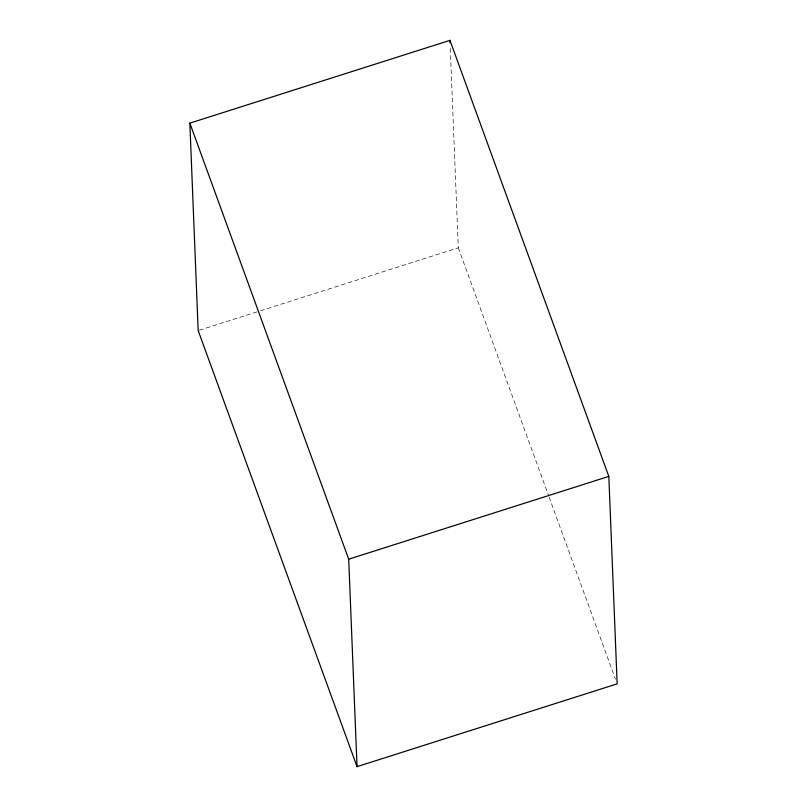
<?xml version="1.0" encoding="UTF-8"?>
<svg xmlns="http://www.w3.org/2000/svg" width="807" height="807" viewBox="0 0 807 807"><rect width="100%" height="100%" fill="white"/><g stroke="black" fill="none" stroke-linecap="round" stroke-linejoin="round"><path stroke-width="0.61" stroke-dasharray="4.04 3.03" d="M199.379 330.224L259.309 311.149M260.51 310.766L458.295 247.81L450.266 47.895M458.295 247.81L548.699 495.962M549.133 497.142L615.428 679.121"/><path stroke-width="1.21" d="M189.847 123.148L449.963 40.35L608.821 476.392L617.153 683.852L357.037 766.65L198.179 330.608L189.847 123.148L348.705 559.19L357.037 766.65M348.705 559.19L608.821 476.392M449.963 40.35L450.064 42.862"/></g></svg>
